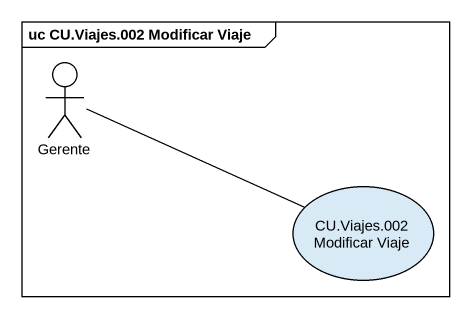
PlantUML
@startuml
mainframe uc CU.Viajes.002 Modificar Viaje
actor Gerente
usecase "CU.Viajes.002 Modificar Viaje" as CU_Viajes_002_Modificar
Gerente -right- CU_Viajes_002_Modificar
@enduml
